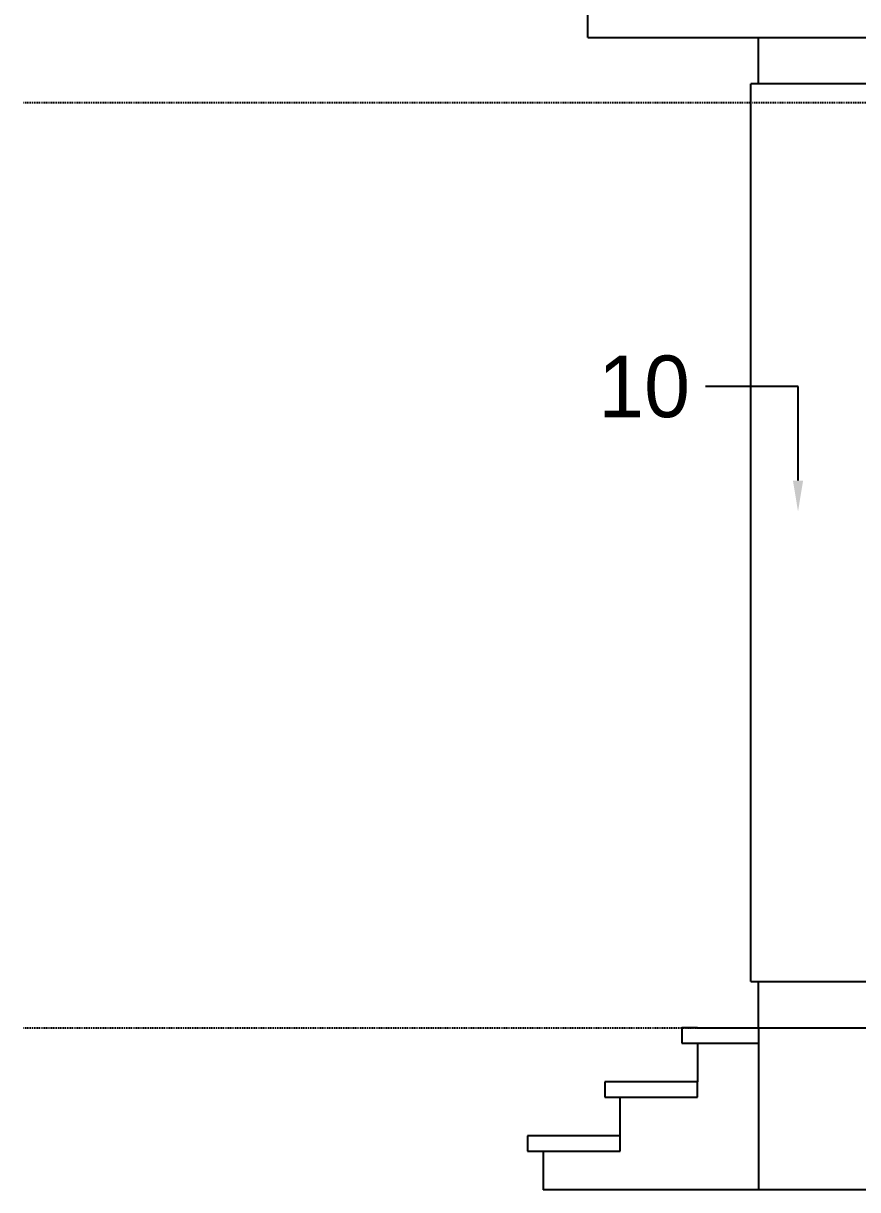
# Model space of a CAD drawing. Header units: inches. Extents: x 0 to 22102, y -19958 to 0.
# Drawn here: x 18551.3 to 18659.5, y -9815.3 to -9664.1 of the extents above; entities that cross this region are included whole.
import ezdxf
from ezdxf import colors
from ezdxf.entities.mleader import LeaderData, LeaderLine
from ezdxf.math import Vec2, Vec3

# ---------------------------------------------------------------- set-up
doc = ezdxf.new("R2010")
doc.units = ezdxf.units.IN
doc.header["$MEASUREMENT"] = 0
doc.linetypes.add('HIDDEN2', pattern=[0.1875, 0.125, -0.0625])
for name, color, linetype in [('2', 2, 'Continuous'), ('6', 6, 'Continuous'), ('KEY', 3, 'Continuous'), ('ROOF', 3, 'Continuous')]:
    doc.layers.add(name, color=color, linetype=linetype)

msp = doc.modelspace()

# ---------------------------------------------------------------- linework, layer by layer
at = {"layer": '2', "linetype": 'HIDDEN2'}
for p, q in [((18551.31181, -9674.30852), (19986.51546, -9674.30852)), ((18551.31181, -9794.30852), (19986.51546, -9794.30852))]:
    msp.add_line(p, q, dxfattribs=at)
at = {"layer": '6'}
for p, q in [((18646.59246, -9671.90768), (18646.59246, -9665.90768)), ((18663.59246, -9671.90768), (18645.59246, -9671.90768)), ((18645.59246, -9788.30852), (18645.59246, -9671.90768)), ((18645.59246, -9788.30852), (18663.59246, -9788.30852)), ((18646.59246, -9794.30852), (18646.59246, -9788.30852)), ((18638.68027, -9794.30852), (18636.68027, -9794.30852)), ((18636.68027, -9794.30852), (18636.68027, -9796.30852)), ((18638.68027, -9794.30852), (18766.50465, -9794.30852)), ((18646.59246, -9794.30852), (18646.59246, -9815.30852)), ((18636.68027, -9796.30852), (18646.59246, -9796.30852)), ((18638.68027, -9796.30852), (18638.68027, -9801.30852)), ((18638.68027, -9801.30852), (18626.68027, -9801.30852)), ((18626.68027, -9801.30852), (18626.68027, -9803.30852)), ((18638.68027, -9803.30852), (18638.68027, -9801.30852)), ((18626.68027, -9803.30852), (18638.68027, -9803.30852)), ((18628.68027, -9808.30852), (18628.68027, -9803.30852)), ((18628.68027, -9808.30852), (18616.68027, -9808.30852)), ((18616.68027, -9808.30852), (18616.68027, -9810.30852)), ((18628.68027, -9810.30852), (18628.68027, -9808.30852)), ((18616.68027, -9810.30852), (18628.68027, -9810.30852)), ((18618.68027, -9810.30852), (18618.68027, -9815.30852)), ((18766.50465, -9815.30852), (18618.68027, -9815.30852))]:
    msp.add_line(p, q, dxfattribs=at)
at = {"layer": 'ROOF', "transparency": 33554687}
for q in [(18624.50465, -9662.2167), (19414.50465, -9665.90768)]:
    msp.add_line((18624.50465, -9665.90768), q, dxfattribs=at)

# ---------------------------------------------------------------- leaders
at = {"layer": 'KEY'}
ml = msp.add_multileader_mtext('Standard', dxfattribs=at)
ml.set_content('{\\Ftxt|c129;10}', color=256)
ml.set_leader_properties()
ml.build(insert=Vec2(0, 0))
ml.multileader.update_dxf_attribs({"has_text_frame": 1, "text_left_attachment_type": 2, "text_right_attachment_type": 2, "dogleg_length": 12})
ctx = ml.context
ctx.base_point, ctx.char_height, ctx.plane_origin = Vec3(18626.39711, -9711.13889), 8, Vec3(18651.73044, -9723.35828)
ctx.left_attachment, ctx.right_attachment, ctx.text_align_type = 2, 2, 2
notes = []
notes.append((ctx, [(0, (1, 1, 0), (18651.73044, -9711.13889), (-1, 0), 12, [(0, [(18651.73044, -9727.35828)], 0, [])])]))
ctx.mtext.insert, ctx.mtext.alignment, ctx.mtext.flow_direction = Vec3(18637.73044, -9707.13889), 3, 5
for ctx, leaders in notes:
    for number, flags, end, landing, length, lines in leaders:
        leader = LeaderData()
        leader.index, (leader.has_last_leader_line, leader.has_dogleg_vector, leader.attachment_direction) = number, flags
        leader.last_leader_point, leader.dogleg_vector, leader.dogleg_length = Vec3(end), Vec3(landing), length
        for number, points, colour, breaks in lines:
            line = LeaderLine()
            line.index, line.vertices, line.color, line.breaks = number, Vec3.list(points), colors.encode_raw_color(colour), breaks
            leader.lines.append(line)
        ctx.leaders.append(leader)

doc.saveas('drawing.dxf')
